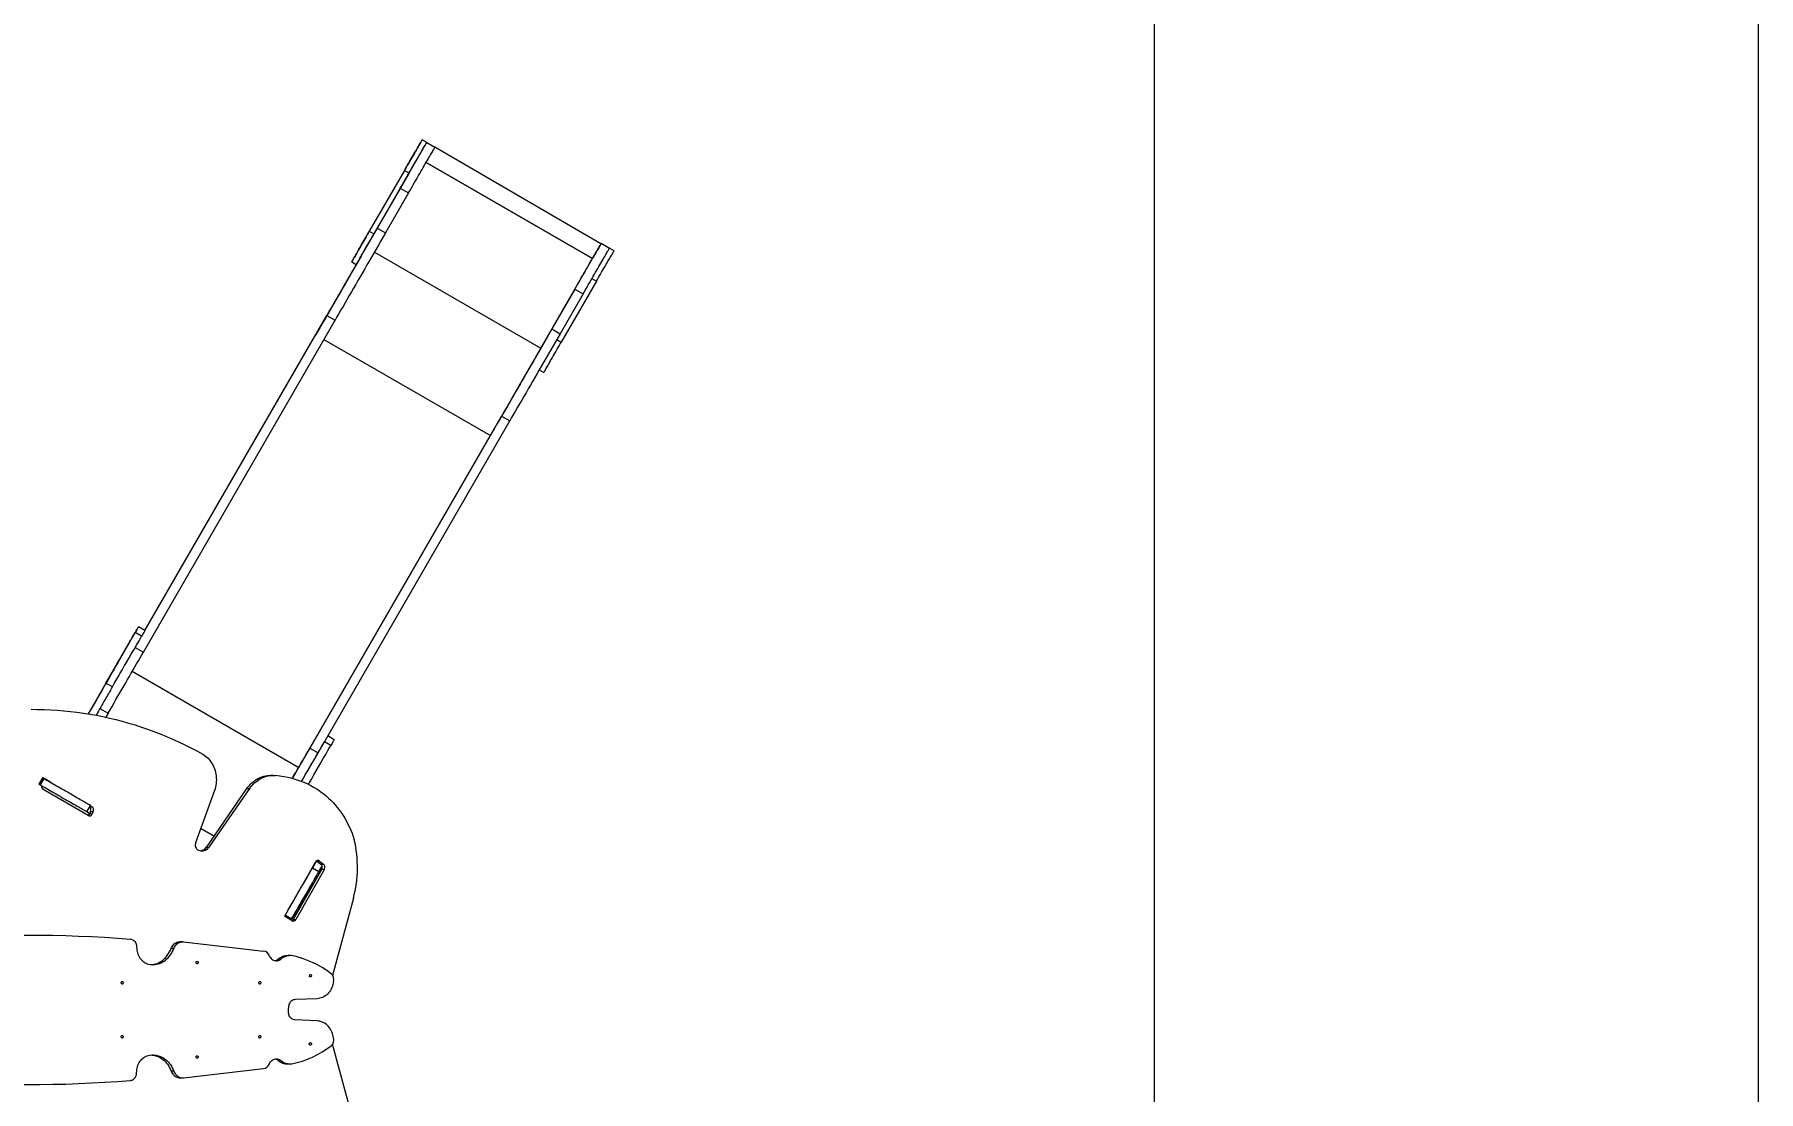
# Model space of a CAD drawing. Header units: millimetres. Extents: x -6879 to 7341, y -8047 to 7187.
# Drawn here: x 2442 to 7341, y -1318 to 1686 of the extents above; entities that cross this region are included whole.
import ezdxf

# ---------------------------------------------------------------- set-up
doc = ezdxf.new("R2010")
doc.units = ezdxf.units.MM
for name, color, linetype in [('DIKOM_ОБЪЕКТ', 7, 'Continuous'), ('DIKOM_РАЗМЕР_ЗОНА', 7, 'Continuous'), ('DIKOM_РАЗМЕР_ОБЪЕКТА', 7, 'Continuous')]:
    doc.layers.add(name, color=color, linetype=linetype)
doc.styles.add('style1', font='arial.ttf', dxfattribs={"width": 0.8})
doc.dimstyles.new('1-50', dxfattribs={"dimtxt": 300, "dimasz": 200, "dimexe": 100, "dimexo": 0, "dimgap": 100, "dimtad": 0, "dimdec": 0, "dimtxsty": 'style1', "dimcen": 0, "dimclrd": 7, "dimclre": 7, "dimadec": 1, "dimazin": 2, "dimtfac": 1, "dimtdec": 0, "dimtmove": 1, "dimatfit": 3, "dimfxl": 0, "dimlwd": 25, "dimlwe": 18, "dimarcsym": 0})

# ---------------------------------------------------------------- blocks, each defined once
blk = doc.blocks.new('A$C027840CE')
at = {"color": 7, "linetype": 'Continuous', "lineweight": 15}
for p, q in [((-1230.7, 32.3), (-1414.3, -103.9)), ((-1221.8, 37.6), (-1228.5, 33.7)), ((-1197.1, 29.6), (-1190.4, 33.5)), ((-1710.9, -101.4), (-1549.8, -262.5)), ((-1445.3, -148.6), (-1438.5, -144.7)), ((-1467.8, -149.9), (-1474.5, -153.8)), ((-1543.1, -279.6), (-1537.4, -285.3)), ((-1478.7, -297.5), (-1422.8, -268.3)), ((-1395.5, -279.1), (-1389.5, -289.4)), ((-1023, -272), (-1016.2, -268.1)), ((-1447.1, -352.3), (-1393.9, -318.5)), ((-1037.5, -302.4), (-1247.2, -393.3)), ((-1035.1, -301.2), (-1028.4, -297.3)), ((-1463.8, -417), (-1465.9, -409.3)), ((-1393.3, -651.4), (-1452.3, -431.4)), ((-1320.5, -420.5), (-1313.8, -416.6)), ((-1301.4, -397.8), (-1294.6, -393.9)), ((-624.1, -483.3), (-630.8, -487.2)), ((-629.9, -494.9), (-630.8, -487.2)), ((-623.2, -491.1), (-624.1, -483.3)), ((-623.9, -485.1), (-615, -485.1)), ((-623.1, -477.6), (-475.5, -478.2)), ((-615, -485.1), (-615, -506.1)), ((-461.1, -506.1), (-461.1, -485.1)), ((-457.3, -506.1), (-457.3, -485.1)), ((-1275.6, -513), (-1282.3, -516.9)), ((-1280.9, -681.7), (-1282.3, -516.9)), ((-1274.2, -677.9), (-1275.6, -513)), ((-1273.5, -508.5), (-1269.9, -509)), ((-1250, -509), (-1271, -509)), ((-1250, -512.8), (-1271, -512.8)), ((-1271, -531.7), (-1271, -514)), ((-1250, -537), (-1248.8, -686.1)), ((-623.2, -491.1), (-629.9, -494.9)), ((-615, -504.7), (-619.8, -504.6)), ((-480.6, -506.1), (-462.3, -506.1)), ((-966, -571.2), (-982.5, -773.6)), ((-959.3, -567.3), (-975.7, -769.8)), ((-959.3, -567.3), (-966, -571.2)), ((-957.8, -561), (-964.6, -564.9)), ((-898.7, -718.7), (-926.7, -562.9)), ((-1271, -631.2), (-1271, -631.2)), ((-1250, -606.2), (-1249.4, -606.2)), ((-1250, -606.2), (-1249.4, -606.2)), ((-918.9, -606.2), (-962.4, -606.2)), ((-962.4, -606.2), (-918.9, -606.2)), ((-1274.2, -677.9), (-1280.9, -681.7)), ((-1271, -662.7), (-1271, -658.7)), ((-1271, -685.6), (-1271, -661.6)), ((-1271, -666.8), (-1250, -666.8)), ((-1250, -690.7), (-1250, -666.8)), ((-1265.2, -688.6), (-1271.9, -692.5)), ((-1257.6, -694.5), (-1271.9, -692.5)), ((-1250.9, -690.6), (-1265.2, -688.6)), ((-1250.9, -690.6), (-1257.6, -694.5)), ((-1249.9, -690.7), (-1250.9, -690.6)), ((-975.7, -769.8), (-982.5, -773.6)), ((-1021.5, -839.1), (-1014.8, -835.2))]:
    blk.add_line(p, q, dxfattribs=at)
at = {"color": 8, "linetype": 'Continuous', "lineweight": 15}
for p, q in [((-1271, -534.6), (-1271, -534.6)), ((-615, -501.9), (-619.8, -504.6)), ((-1271, -661.6), (-1271, -661.6))]:
    blk.add_line(p, q, dxfattribs=at)
at = {"color": 7, "linetype": 'Continuous', "lineweight": 15, "flags": 128}
for points in [[(-790.4, 307.8), (-822.6, 289.9), (-854.6, 271.7), (-886.4, 253.2), (-918, 234.3), (-949.5, 215.1), (-980.7, 195.6), (-1011.7, 175.8), (-1042.6, 155.6), (-1073.2, 135.2), (-1103.7, 114.4)], [(-1103.7, 114.4), (-1105.5, 112.9), (-1107.2, 111.1), (-1108.6, 109.1), (-1109.7, 106.8), (-1110.5, 104.4), (-1111.1, 101.9), (-1111.3, 99.2), (-1111.2, 96.5), (-1110.8, 93.8), (-1110.1, 91.1), (-1109.1, 88.5), (-1107.8, 86.1)], [(-1107.8, 86.1), (-1105.8, 82.3), (-1104, 78.4), (-1102.6, 74.5), (-1101.5, 70.4), (-1100.7, 66.3), (-1100.2, 62.2), (-1100, 58.1), (-1100.2, 54.1), (-1100.7, 50.2), (-1101.5, 46.3), (-1102.7, 42.6), (-1104.2, 39.1), (-1105.9, 35.7), (-1107.9, 32.6), (-1110.3, 29.7), (-1112.8, 27.1)], [(-1197.1, 29.6), (-1199.8, 31.6), (-1202.5, 33.3), (-1205.4, 34.7), (-1208.3, 35.7), (-1211.3, 36.5), (-1214.3, 36.9), (-1217.3, 36.9), (-1220.2, 36.7), (-1223, 36), (-1225.8, 35.1), (-1228.3, 33.8), (-1230.7, 32.3)], [(-1190.4, 33.5), (-1193, 35.5), (-1195.8, 37.2), (-1198.6, 38.5), (-1201.6, 39.6), (-1204.6, 40.3), (-1207.6, 40.7), (-1210.5, 40.8), (-1213.5, 40.5), (-1216.3, 39.9), (-1219, 39), (-1221.6, 37.7), (-1221.8, 37.6)], [(-1112.8, 27.1), (-1116.4, 24), (-1120.1, 21.3), (-1124.1, 19), (-1128.2, 16.9), (-1132.5, 15.2), (-1137, 13.9), (-1141.6, 12.9), (-1146.2, 12.3), (-1151, 12.1), (-1155.8, 12.3), (-1160.6, 12.8), (-1165.4, 13.7), (-1170.2, 14.9), (-1175, 16.6), (-1179.7, 18.5), (-1184.2, 20.8), (-1188.7, 23.5), (-1193, 26.4), (-1197.1, 29.6)], [(-1119.5, 21.7), (-1121.5, 20.8), (-1125.8, 19.1), (-1130.3, 17.8), (-1134.8, 16.8), (-1139.5, 16.2), (-1144.3, 16), (-1149.1, 16.2), (-1153.9, 16.7), (-1158.7, 17.6), (-1163.5, 18.8), (-1168.3, 20.4), (-1172.9, 22.4), (-1177.5, 24.7), (-1182, 27.3), (-1186.3, 30.3), (-1190.4, 33.5)], [(-1019.7, 15.6), (-1020.7, 15.2), (-1021.7, 15.3), (-1022.7, 15.7), (-1023.6, 16.4), (-1024.2, 17.3), (-1024.6, 18.4), (-1024.6, 19.5), (-1024.3, 20.5), (-1023.6, 21.3), (-1022.8, 21.8), (-1021.8, 22), (-1020.8, 21.7), (-1019.8, 21.2), (-1019, 20.3), (-1018.5, 19.3), (-1018.4, 18.2), (-1018.5, 17.1), (-1019, 16.2), (-1019.7, 15.6)], [(-1232.8, -41.2), (-1233.8, -41.5), (-1234.8, -41.5), (-1235.8, -41.1), (-1236.7, -40.3), (-1237.3, -39.4), (-1237.7, -38.3), (-1237.7, -37.2), (-1237.4, -36.2), (-1236.8, -35.4), (-1235.9, -34.9), (-1234.9, -34.8), (-1233.9, -35), (-1232.9, -35.6), (-1232.2, -36.4), (-1231.7, -37.4), (-1231.5, -38.6), (-1231.6, -39.6), (-1232.1, -40.5), (-1232.8, -41.2)], [(-578.7, -58.9), (-610.3, -77.8), (-642.1, -96.4), (-674, -114.7), (-706.2, -132.6), (-738.5, -150.3), (-771, -167.6), (-803.7, -184.5), (-836.6, -201.2), (-869.6, -217.5), (-902.8, -233.4)], [(-1422.2, -124.2), (-1422.1, -127.2), (-1422.2, -130.2), (-1422.7, -133), (-1423.6, -135.8), (-1424.7, -138.3), (-1426.2, -140.7), (-1427.9, -142.8), (-1429.9, -144.6), (-1432.1, -146.1), (-1434.5, -147.3), (-1437, -148.2), (-1439.7, -148.7), (-1442.5, -148.8), (-1445.3, -148.6)], [(-943, -117.4), (-943.9, -117.7), (-944.9, -117.7), (-945.9, -117.3), (-946.8, -116.6), (-947.4, -115.6), (-947.8, -114.5), (-947.8, -113.4), (-947.5, -112.4), (-946.9, -111.6), (-946, -111.1), (-945, -111), (-944, -111.2), (-943, -111.8), (-942.3, -112.6), (-941.8, -113.7), (-941.6, -114.8), (-941.7, -115.8), (-942.2, -116.7), (-943, -117.4)], [(-1358.4, -179.9), (-1359.3, -180.3), (-1360.3, -180.2), (-1361.3, -179.8), (-1362.2, -179.1), (-1362.8, -178.2), (-1363.2, -177.1), (-1363.2, -176), (-1362.9, -175), (-1362.3, -174.2), (-1361.4, -173.7), (-1360.4, -173.5), (-1359.4, -173.8), (-1358.4, -174.3), (-1357.7, -175.2), (-1357.2, -176.2), (-1357, -177.3), (-1357.1, -178.4), (-1357.6, -179.3), (-1358.4, -179.9)], [(-1492.8, -234.5), (-1493.8, -234.8), (-1494.8, -234.8), (-1495.8, -234.4), (-1496.7, -233.6), (-1497.3, -232.7), (-1497.7, -231.6), (-1497.7, -230.5), (-1497.3, -229.5), (-1496.7, -228.7), (-1495.9, -228.2), (-1494.9, -228.1), (-1493.9, -228.3), (-1492.9, -228.9), (-1492.1, -229.7), (-1491.6, -230.7), (-1491.4, -231.8), (-1491.6, -232.9), (-1492.1, -233.8), (-1492.8, -234.5)], [(-983.1, -197.7), (-987.4, -199.2), (-991.7, -201.2), (-995.7, -203.4), (-999.5, -206), (-1003.1, -208.9), (-1006.5, -212.1), (-1009.7, -215.5), (-1012.5, -219.3), (-1015.1, -223.3), (-1017.3, -227.5), (-1019.3, -232), (-1020.9, -236.6), (-1022.3, -241.4), (-1023.2, -246.3), (-1023.9, -251.3), (-1024.2, -256.4), (-1024.1, -261.6), (-1023.7, -266.8), (-1023, -272)], [(-991, -200.9), (-992.8, -202.1), (-996.4, -205), (-999.8, -208.2), (-1002.9, -211.7), (-1005.8, -215.4), (-1008.4, -219.4), (-1010.6, -223.6), (-1012.6, -228.1), (-1014.2, -232.7), (-1015.5, -237.5), (-1016.5, -242.4), (-1017.1, -247.4), (-1017.4, -252.5), (-1017.4, -257.7), (-1017, -262.9), (-1016.2, -268.1)], [(-929.4, -222.8), (-931.7, -219.2), (-934.2, -215.8), (-936.9, -212.6), (-939.8, -209.6), (-943, -206.8), (-946.3, -204.3), (-949.7, -202.2), (-953.3, -200.3), (-957, -198.8), (-960.7, -197.6), (-964.5, -196.7), (-968.3, -196.2), (-972.1, -196), (-975.8, -196.2), (-979.5, -196.8), (-983.1, -197.7)], [(-902.8, -233.4), (-905.1, -234.3), (-907.5, -234.8), (-909.9, -235), (-912.4, -234.9), (-914.9, -234.4), (-917.4, -233.6), (-919.8, -232.5), (-922.1, -231.1), (-924.2, -229.3), (-926.2, -227.4), (-927.9, -225.2), (-929.4, -222.8)], [(-1537.4, -285.3), (-1534.1, -288.4), (-1530.5, -291.3), (-1526.8, -293.8), (-1522.9, -296.1), (-1518.9, -298), (-1514.8, -299.6), (-1510.7, -300.8), (-1506.5, -301.7), (-1502.4, -302.2), (-1498.2, -302.3), (-1494.1, -302.1), (-1490.1, -301.5), (-1486.1, -300.5), (-1482.3, -299.1), (-1478.7, -297.5)], [(-1422.8, -268.3), (-1420.6, -267.3), (-1418.1, -266.7), (-1415.6, -266.4), (-1413, -266.5), (-1410.4, -267), (-1407.9, -267.8), (-1405.4, -269), (-1403, -270.5), (-1400.8, -272.2), (-1398.8, -274.3), (-1397, -276.6), (-1395.5, -279.1)], [(-1393.9, -318.5), (-1391.9, -317), (-1390.1, -315.2), (-1388.6, -313.2), (-1387.4, -310.9), (-1386.5, -308.4), (-1385.9, -305.8), (-1385.7, -303), (-1385.8, -300.2), (-1386.3, -297.4), (-1387, -294.7), (-1388.1, -292), (-1389.5, -289.4)], [(-1098.7, -273.6), (-1099.6, -273.9), (-1100.6, -273.9), (-1101.6, -273.5), (-1102.5, -272.7), (-1103.2, -271.8), (-1103.5, -270.7), (-1103.5, -269.6), (-1103.2, -268.6), (-1102.6, -267.8), (-1101.7, -267.3), (-1100.7, -267.2), (-1099.7, -267.4), (-1098.7, -268), (-1098, -268.8), (-1097.5, -269.8), (-1097.3, -271), (-1097.4, -272), (-1097.9, -272.9), (-1098.7, -273.6)], [(-1023, -272), (-1022.6, -275.3), (-1022.5, -278.5), (-1022.7, -281.6), (-1023.3, -284.7), (-1024.1, -287.7), (-1025.3, -290.5), (-1026.7, -293.1), (-1028.4, -295.5), (-1030.4, -297.6), (-1032.6, -299.5), (-1034.9, -301.1), (-1037.5, -302.4)], [(-1016.2, -268.1), (-1015.9, -271.4), (-1015.8, -274.6), (-1016, -277.8), (-1016.6, -280.8), (-1017.4, -283.8), (-1018.6, -286.6), (-1020, -289.2), (-1021.7, -291.6), (-1023.7, -293.8), (-1025.8, -295.6), (-1028.2, -297.2), (-1028.4, -297.3)], [(-1281.6, -312.9), (-1282.5, -313.2), (-1283.6, -313.2), (-1284.6, -312.8), (-1285.4, -312.1), (-1286.1, -311.1), (-1286.4, -310), (-1286.4, -308.9), (-1286.1, -307.9), (-1285.5, -307.1), (-1284.7, -306.6), (-1283.7, -306.5), (-1282.6, -306.7), (-1281.7, -307.3), (-1280.9, -308.1), (-1280.4, -309.2), (-1280.2, -310.3), (-1280.4, -311.3), (-1280.9, -312.2), (-1281.6, -312.9)], [(-1465.9, -409.3), (-1466.9, -404.8), (-1467.6, -400.3), (-1467.9, -395.7), (-1468, -391.3), (-1467.6, -386.8), (-1467, -382.5), (-1465.9, -378.3), (-1464.6, -374.3), (-1463, -370.4), (-1461, -366.7), (-1458.7, -363.3), (-1456.2, -360.1), (-1453.4, -357.2), (-1450.3, -354.6), (-1447.1, -352.3)], [(-1268.8, -390), (-1271.3, -388.4), (-1273.9, -387), (-1276.7, -386), (-1279.5, -385.4), (-1282.3, -385.1), (-1285, -385.2), (-1287.7, -385.6), (-1290.3, -386.5), (-1292.7, -387.6), (-1294.9, -389.1), (-1296.9, -390.9), (-1298.7, -392.9), (-1300.2, -395.3), (-1301.4, -397.8)], [(-1396.1, -402.1), (-1397, -402.4), (-1398, -402.4), (-1399, -402), (-1399.9, -401.2), (-1400.5, -400.3), (-1400.9, -399.2), (-1400.9, -398.1), (-1400.6, -397.1), (-1400, -396.3), (-1399.1, -395.8), (-1398.1, -395.7), (-1397.1, -395.9), (-1396.1, -396.5), (-1395.4, -397.3), (-1394.9, -398.3), (-1394.7, -399.4), (-1394.8, -400.5), (-1395.3, -401.4), (-1396.1, -402.1)], [(-461.1, -485.1), (-465.8, -485.1), (-470.7, -485.1), (-475.8, -485.1), (-481.1, -485.1), (-486.5, -485.1), (-492.1, -485.1), (-497.8, -485.1), (-503.5, -485.1), (-509.3, -485.1), (-515.2, -485.1), (-521, -485.1), (-526.9, -485.1), (-532.8, -485.1), (-538.6, -485.1), (-544.3, -485.1), (-549.9, -485.1), (-555.4, -485.1), (-560.8, -485.1), (-566, -485.1), (-571.1, -485.1), (-575.9, -485.1), (-580.6, -485.1), (-585, -485.1), (-589.1, -485.1), (-593, -485.1), (-596.7, -485.1), (-600, -485.1), (-603, -485.1), (-605.7, -485.1), (-608.1, -485.1), (-610.1, -485.1), (-611.8, -485.1), (-613.1, -485.1), (-614.1, -485.1), (-614.8, -485.1), (-615, -485.1), (-615, -485.1)], [(-457.3, -485.1), (-457.3, -485.1), (-457.8, -485.1), (-458.5, -485.1), (-459.7, -485.1), (-461.1, -485.1)], [(-1271, -631.2), (-1271, -631), (-1271, -630.5), (-1271, -629.6), (-1271, -628.3), (-1271, -626.7), (-1271, -624.8), (-1271, -622.5), (-1271, -619.9), (-1271, -617), (-1271, -613.7), (-1271, -610.2), (-1271, -606.4), (-1271, -602.4), (-1271, -598), (-1271, -593.5), (-1271, -588.7), (-1271, -583.7), (-1271, -578.6), (-1271, -573.3), (-1271, -567.8), (-1271, -562.2), (-1271, -556.6), (-1271, -550.8), (-1271, -545), (-1271, -539.2), (-1271, -533.3), (-1271, -527.5), (-1271, -521.7), (-1271, -515.9), (-1271, -510.2), (-1271, -508.9)], [(-1271, -508.9), (-1271, -512.2), (-1271, -519.4), (-1271, -526.8), (-1271, -534.6)], [(-1271, -514), (-1271, -512.4), (-1271, -511.1), (-1271, -510.1), (-1271, -509.4), (-1271, -509.1), (-1271, -509.1), (-1271, -509.5), (-1271, -510.3), (-1271, -511.4), (-1271, -512.8)], [(-1271, -512.8), (-1271, -517.5), (-1271, -522.5), (-1271, -527.6), (-1271, -532.9), (-1271, -538.3), (-1271, -543.8), (-1271, -549.5), (-1271, -555.3), (-1271, -561.1), (-1271, -566.9), (-1271, -572.8), (-1271, -578.7), (-1271, -584.5), (-1271, -590.3), (-1271, -596), (-1271, -601.7), (-1271, -607.2), (-1271, -612.6), (-1271, -617.8), (-1271, -622.8), (-1271, -627.7), (-1271, -632.3), (-1271, -636.7), (-1271, -640.9), (-1271, -644.8), (-1271, -648.4), (-1271, -651.7), (-1271, -654.8), (-1271, -657.5), (-1271, -659.8), (-1271, -661.9), (-1271, -663.6), (-1271, -664.9), (-1271, -665.9), (-1271, -666.5), (-1271, -666.8), (-1271, -666.7), (-1271, -666.2), (-1271, -665.4), (-1271, -664.2), (-1271, -662.7)], [(-1271, -531.7), (-1271, -533), (-1271, -534.1), (-1271, -534.9), (-1271, -535.5), (-1271, -535.7), (-1271, -535.7), (-1271, -535.3), (-1271, -534.6)], [(-1250, -509), (-1250, -509.1), (-1250, -509.5), (-1250, -510.3), (-1250, -511.4), (-1250, -512.8)], [(-1250, -512.8), (-1250, -517.5), (-1250, -522.5), (-1250, -527.6), (-1250, -532.9), (-1250, -538.3), (-1250, -543.8), (-1250, -549.5), (-1250, -555.3), (-1250, -561.1), (-1250, -566.9), (-1250, -572.8), (-1250, -578.7), (-1250, -584.5), (-1250, -590.3), (-1250, -596), (-1250, -601.7), (-1250, -607.2), (-1250, -612.6), (-1250, -617.8), (-1250, -622.8), (-1250, -627.7), (-1250, -632.3), (-1250, -636.7), (-1250, -640.9), (-1250, -644.8), (-1250, -648.4), (-1250, -651.7), (-1250, -654.8), (-1250, -657.5), (-1250, -659.8), (-1250, -661.9), (-1250, -663.6), (-1250, -664.9), (-1250, -665.9), (-1250, -666.5), (-1250, -666.8), (-1250, -666.8)], [(-461.1, -506.1), (-465.8, -506.1), (-470.7, -506.1), (-475.8, -506.1), (-481.1, -506.1), (-486.5, -506.1), (-492.1, -506.1), (-497.8, -506.1), (-503.5, -506.1), (-509.3, -506.1), (-515.2, -506.1), (-521, -506.1), (-526.9, -506.1), (-532.8, -506.1), (-538.6, -506.1), (-544.3, -506.1), (-549.9, -506.1), (-555.4, -506.1), (-560.8, -506.1), (-566, -506.1), (-571.1, -506.1), (-575.9, -506.1), (-580.6, -506.1), (-585, -506.1), (-589.1, -506.1), (-593, -506.1), (-596.7, -506.1), (-600, -506.1), (-603, -506.1), (-605.7, -506.1), (-608.1, -506.1), (-610.1, -506.1), (-611.8, -506.1), (-613.1, -506.1), (-614.1, -506.1), (-614.8, -506.1), (-615, -506.1), (-614.9, -506.1), (-614.5, -506.1), (-613.6, -506.1), (-612.4, -506.1), (-610.9, -506.1)], [(-480.6, -506.1), (-481.9, -506.1), (-483, -506.1), (-483.9, -506.1), (-484.4, -506.1), (-484.6, -506.1), (-484.6, -506.1)], [(-462.3, -506.1), (-460.7, -506.1), (-459.4, -506.1), (-458.3, -506.1), (-457.6, -506.1), (-457.3, -506.1), (-457.3, -506.1), (-457.8, -506.1), (-458.5, -506.1), (-459.7, -506.1), (-461.1, -506.1)], [(-1271, -552.5), (-1271, -552.7), (-1271, -553.2), (-1271, -554.1), (-1271, -555.1), (-1271, -556.3), (-1271, -557.4), (-1271, -558.4), (-1271, -559.1), (-1271, -559.4), (-1271, -559.4), (-1271, -559.1), (-1271, -558.4), (-1271, -557.4), (-1271, -556.3), (-1271, -555.1), (-1271, -554.1), (-1271, -553.2), (-1271, -552.7), (-1271, -552.5)], [(-1271, -552.7), (-1271, -552.9), (-1271, -553.4), (-1271, -554.2), (-1271, -555.3), (-1271, -556.5), (-1271, -557.6), (-1271, -558.5), (-1271, -559.2), (-1271, -559.6), (-1271, -559.6), (-1271, -559.2), (-1271, -558.5), (-1271, -557.6), (-1271, -556.5), (-1271, -555.3), (-1271, -554.2), (-1271, -553.4), (-1271, -552.9), (-1271, -552.7)], [(-1271, -568.1), (-1271, -568.3), (-1271, -568.9), (-1271, -569.7), (-1271, -570.8), (-1271, -571.9), (-1271, -573), (-1271, -574), (-1271, -574.7), (-1271, -575.1), (-1271, -575.1), (-1271, -574.7), (-1271, -574), (-1271, -573), (-1271, -571.9), (-1271, -570.8), (-1271, -569.7), (-1271, -568.9), (-1271, -568.3), (-1271, -568.1)], [(-926.7, -562.9), (-927.3, -560.5), (-928.3, -558.1), (-929.6, -555.9), (-931.1, -553.9), (-932.9, -552.2), (-935, -550.8), (-937.1, -549.7), (-939.3, -549), (-941.6, -548.6), (-943.9, -548.7)], [(-331.9, -658), (-348.1, -667.3), (-364.4, -676.2), (-381, -684.9), (-397.7, -693.2), (-414.6, -701.2), (-431.6, -708.9), (-448.8, -716.2), (-466.2, -723.3), (-483.7, -729.9), (-501.3, -736.3), (-519.1, -742.3), (-537, -747.9), (-555.1, -753.3), (-573.2, -758.2), (-591.5, -762.9), (-609.9, -767.2), (-628.4, -771.1), (-647, -774.7), (-665.7, -777.9), (-684.5, -780.8), (-703.3, -783.4), (-722.3, -785.6), (-741.3, -787.4), (-760.4, -788.9), (-779.6, -790), (-798.8, -790.8), (-818.1, -791.2)], [(-1271, -631.2), (-1271, -631.3), (-1271, -631.9), (-1271, -632.8), (-1271, -634), (-1271, -635.7), (-1271, -637.6), (-1271, -640), (-1271, -642.7), (-1271, -645.7), (-1271, -649.2), (-1271, -652.9), (-1271, -657), (-1271, -661.5), (-1271, -666.3), (-1271, -671.4), (-1271, -676.9), (-1271, -682.7), (-1271, -685.6)], [(-1271, -661.6), (-1271, -660.3), (-1271, -659.3), (-1271, -658.4), (-1271, -657.9), (-1271, -657.6), (-1271, -657.7), (-1271, -658), (-1271, -658.7)], [(-818.1, -791.2), (-822.8, -791.1), (-827.5, -790.7), (-832.2, -789.9), (-836.9, -788.8), (-841.6, -787.4), (-846.2, -785.6), (-850.8, -783.5), (-855.2, -781.1), (-859.5, -778.5), (-863.7, -775.5), (-867.8, -772.3), (-871.6, -768.8), (-875.3, -765.1), (-878.8, -761.1), (-882, -757), (-885.1, -752.6), (-887.8, -748.1), (-890.3, -743.5), (-892.6, -738.7), (-894.5, -733.8), (-896.2, -728.8), (-897.6, -723.8), (-898.7, -718.7)], [(-982.5, -773.6), (-983.1, -779.3), (-984, -784.9), (-985.3, -790.4), (-986.9, -795.7), (-988.8, -800.9), (-991.1, -805.9), (-993.6, -810.7), (-996.4, -815.3), (-999.5, -819.6), (-1002.8, -823.7), (-1006.4, -827.6), (-1010.3, -831.1), (-1014.3, -834.4), (-1018.6, -837.4), (-1023.1, -840), (-1027.8, -842.3)], [(-975.7, -769.8), (-976.4, -775.5), (-977.3, -781.1), (-978.6, -786.5), (-980.2, -791.9), (-982.1, -797), (-984.3, -802), (-986.9, -806.8), (-989.7, -811.4), (-992.7, -815.7), (-996.1, -819.8), (-999.7, -823.7), (-1003.5, -827.2), (-1007.6, -830.5), (-1011.9, -833.5), (-1014.8, -835.2)], [(-1120, -866.9), (-1128.6, -867.6), (-1137.3, -867.9), (-1146, -867.8), (-1154.8, -867.4), (-1163.6, -866.7), (-1172.4, -865.6), (-1181.2, -864.1), (-1190, -862.3), (-1198.8, -860.2), (-1207.5, -857.7), (-1216.2, -854.9), (-1224.9, -851.7), (-1233.4, -848.2), (-1241.9, -844.4), (-1250.3, -840.2), (-1258.5, -835.7), (-1266.7, -831), (-1274.7, -825.9), (-1282.6, -820.5), (-1290.3, -814.9), (-1297.9, -808.9), (-1305.3, -802.7), (-1312.5, -796.2)]]:
    blk.add_lwpolyline(points, dxfattribs=at)
at = {"color": 7, "linetype": 'Continuous', "lineweight": 15}
for centre, radius, start, end in [((-1445.7, -188.8), 44.7, 80.7861, 119.5985), ((-1435.4, -124.5), 20.4, 261.0743, 287.9578), ((-1400.7, -121), 21.8, 128.6, 188.4793), ((-1295.2, -359.5), 273.4, 131.7846, 157.8574), ((-1452.4, -192.5), 44.5, 80.7372, 124.144), ((-1528, -263.9), 21.8, 159.9739, 226.0477), ((-1275.6, -401.2), 20.4, 132.0487, 158.924), ((-1255.2, -373), 21.8, 231.5204, 291.3973), ((-1442.7, -411.8), 21.8, 193.9528, 260.0252), ((-1409, -162.3), 273.5, 262.141, 288.213), ((-1343, -382), 44.5, 295.8532, 339.2611), ((-1336.4, -378), 44.7, 300.4079, 339.2121), ((-622.9, -485.6), 8.06, 91.5349, 191.1852), ((-614.9, -482), 9.32, 151.4528, 187.9214), ((-476.2, -488.8), 10.6, 20.0728, 86.4884), ((-1274.5, -516.4), 7.88, 82.684, 184.0705), ((-1266.5, -512.8), 9.12, 151.272, 181.1323), ((-619.1, -493.9), 10.8, 185.6969, 266.2537), ((-612.1, -489.8), 11.1, 186.5606, 254.7241), ((-943.9, -572.9), 22.1, 158.8128, 175.5343), ((-940.9, -573.7), 25.2, 96.6926, 159.6136), ((-937.2, -569), 22.1, 158.8128, 175.5343), ((-933.3, -570.4), 26.2, 129.4536, 159.0611), ((-1064.5, -562.8), 340.6, 195.0837, 223.266), ((-1269.9, -681.7), 11, 180.2023, 259.5471), ((-1263.2, -677.8), 11, 180.2023, 259.5471), ((-1256.6, -686.7), 7.88, 262.684, 4.0705), ((-1147.6, -578.2), 290, 275.4654, 294.4023)]:
    blk.add_arc(centre, radius, start, end, dxfattribs=at)
blk = doc.blocks.new('*D19')
at = {"layer": 'Defpoints', "color": 0, "transparency": 16777216}
for p in [(5624, 6094.3), (-4435.4, 2864.3), (5624, -2640.1)]:
    blk.add_point(p, dxfattribs=at)
at = {"layer": 'DIKOM_РАЗМЕР_ОБЪЕКТА', "color": 7, "lineweight": 18, "transparency": 16777216}
for p, q in [((-4435.4, 2864.3), (-4435.4, 6194.3)), ((5624, -2640.1), (5624, 6194.3))]:
    blk.add_line(p, q, dxfattribs=at)
at = {"layer": 'DIKOM_РАЗМЕР_ОБЪЕКТА', "color": 7, "lineweight": 25, "transparency": 16777216}
for p, q in [((-4235.4, 6094.3), (2113.7, 6094.3)), ((5424, 6094.3), (3193.5, 6094.3))]:
    blk.add_line(p, q, dxfattribs=at)
at = {"layer": 'DIKOM_РАЗМЕР_ОБЪЕКТА', "color": 7, "transparency": 16777216}
for points in [[(-4235.4, 6127.6), (-4235.4, 6060.9), (-4435.4, 6094.3)], [(5424, 6127.6), (5424, 6060.9), (5624, 6094.3)]]:
    blk.add_solid(points, dxfattribs=at)
at = {"layer": 'DIKOM_РАЗМЕР_ОБЪЕКТА', "color": 0, "transparency": 16777216, "insert": (2653.6, 6094.3), "char_height": 300, "attachment_point": 5, "style": 'style1'}
blk.add_mtext('10100', dxfattribs=at)
blk = doc.blocks.new('*D17')
at = {"layer": 'Defpoints', "color": 0, "transparency": 16777216}
for p in [(-5935.4, 6990.3), (-5935.4, 998.3), (7340.8, -2830.9)]:
    blk.add_point(p, dxfattribs=at)
at = {"layer": 'DIKOM_РАЗМЕР_ЗОНА', "color": 7, "lineweight": 18, "transparency": 16777216}
for p, q in [((-5935.4, 998.3), (-5935.4, 7090.3)), ((7340.8, -2830.9), (7340.8, 7090.3))]:
    blk.add_line(p, q, dxfattribs=at)
at = {"layer": 'DIKOM_РАЗМЕР_ЗОНА', "color": 7, "lineweight": 25, "transparency": 16777216}
for p, q in [((-5735.4, 6990.3), (2016.7, 6990.3)), ((7140.8, 6990.3), (3096.5, 6990.3))]:
    blk.add_line(p, q, dxfattribs=at)
at = {"layer": 'DIKOM_РАЗМЕР_ЗОНА', "color": 7, "transparency": 16777216}
for points in [[(-5735.4, 7023.6), (-5735.4, 6956.9), (-5935.4, 6990.3)], [(7140.8, 7023.6), (7140.8, 6956.9), (7340.8, 6990.3)]]:
    blk.add_solid(points, dxfattribs=at)
at = {"layer": 'DIKOM_РАЗМЕР_ЗОНА', "color": 0, "transparency": 16777216, "insert": (2556.6, 6990.3), "char_height": 300, "attachment_point": 5, "style": 'style1'}
blk.add_mtext('13300', dxfattribs=at)

msp = doc.modelspace()

# ---------------------------------------------------------------- linework, layer by layer
at = {"layer": 'DIKOM_ОБЪЕКТ', "color": 7, "linetype": 'Continuous', "lineweight": 15}
for p, q in [((3556.1, 1379), (3543.1, 1386.5)), ((3556.1, 1379), (3579.5, 1365.5)), ((4051.3, 1090.7), (3579.5, 1365.5)), ((3493.1, 1299.9), (3393.1, 1126.7)), ((3493.1, 1299.9), (3393.1, 1126.7)), ((3506.1, 1292.4), (3406.1, 1119.2)), ((3493.1, 1299.9), (3506.1, 1292.4)), ((4027.3, 1049.2), (3554.5, 1322.2)), ((3554.5, 1322.2), (4027.3, 1049.2)), ((3554.5, 1322.2), (4027.3, 1049.2)), ((3481.1, 1249.1), (3415.6, 1135.7)), ((3504.5, 1235.6), (3439, 1122.2)), ((3481.1, 1249.1), (3504.5, 1235.6)), ((3415.6, 1135.7), (3439, 1122.2)), ((3393.1, 1126.7), (3406.1, 1119.2)), ((4052.3, 1092.5), (4075.7, 1079)), ((4088.7, 1071.5), (4075.7, 1079)), ((3343.1, 1040.1), (3356.1, 1032.6)), ((3407.5, 1067.6), (3880.4, 794.6)), ((3880.4, 794.6), (4027.3, 1049.2)), ((4038.7, 984.9), (3938.7, 811.7)), ((4025.7, 992.4), (4038.7, 984.9)), ((3977.3, 962.6), (3911.9, 849.2)), ((4000.7, 949.1), (3935.2, 835.7)), ((3977.3, 962.6), (4000.7, 949.1)), ((2755.5, -7.7), (3272.4, 887.6)), ((3272.4, 887.6), (3295.8, 874.1)), ((2751.1, -69.4), (3295.8, 874.1)), ((2755.5, -7.7), (3240.9, 833)), ((3911.9, 849.2), (3935.2, 835.7)), ((3264.3, 819.5), (3737.1, 546.5)), ((3925.7, 819.2), (3938.7, 811.7)), ((3875.7, 732.6), (3888.7, 725.1)), ((3184.3, -411.1), (3768.6, 601.1)), ((3768.6, 601.1), (3792, 587.6)), ((3192.5, -396.9), (3737.1, 546.5)), ((3247.3, -355.9), (3792, 587.6)), ((2755.5, -7.7), (2737.3, 2.8)), ((2746.1, -24), (2727.9, -13.5)), ((2727.7, -55.9), (2751.1, -69.4)), ((2653.6, -142.3), (2658.6, -133.5)), ((2657.5, -135.4), (2657.5, -135.4)), ((2719.6, -123.9), (3192.5, -396.9)), ((2663, -168), (2644.8, -157.5)), ((2605.3, -225.8), (2609.2, -219)), ((2609.3, -219), (2605.3, -225.8)), ((2605.3, -225.8), (2608.5, -220.3)), ((2609.3, -219), (2609.3, -219)), ((2627.4, -229.5), (2650.8, -243)), ((2650.8, -243), (2644.5, -254)), ((3223.9, -342.4), (3247.3, -355.9)), ((3283.9, -334.5), (3265.7, -324)), ((3293.3, -318.2), (3275.1, -307.7))]:
    msp.add_line(p, q, dxfattribs=at)
at = {"layer": 'DIKOM_ОБЪЕКТ', "color": 7, "linetype": 'Continuous', "lineweight": 15, "flags": 128}
for points in [[(3481.1, 1249.1), (3484.8, 1255.4), (3488.4, 1261.8), (3492.1, 1268.1), (3495.7, 1274.4), (3499.3, 1280.6), (3502.9, 1286.8), (3506.4, 1292.8), (3509.8, 1298.8), (3513.2, 1304.6), (3516.4, 1310.3), (3519.7, 1315.8), (3522.8, 1321.2), (3525.8, 1326.4), (3528.7, 1331.5), (3531.5, 1336.3), (3534.1, 1340.9), (3536.7, 1345.3), (3539.1, 1349.5), (3541.3, 1353.4), (3543.5, 1357.1), (3545.4, 1360.5), (3547.2, 1363.6), (3548.9, 1366.5), (3550.4, 1369.1), (3551.7, 1371.4), (3552.9, 1373.4), (3553.9, 1375.1), (3554.7, 1376.5), (3555.3, 1377.6), (3555.7, 1378.4), (3556, 1378.8), (3556.1, 1379)], [(3493.1, 1299.9), (3496.1, 1305), (3499, 1310.1), (3502, 1315.2), (3504.9, 1320.2), (3507.7, 1325.2), (3510.5, 1330), (3513.3, 1334.8), (3515.9, 1339.4), (3518.5, 1343.9), (3521, 1348.3), (3523.4, 1352.4), (3525.8, 1356.4), (3527.9, 1360.2), (3530, 1363.8), (3531.9, 1367.1), (3533.7, 1370.2), (3535.4, 1373.1), (3536.9, 1375.7), (3538.3, 1378.1), (3539.4, 1380.1), (3540.5, 1381.9), (3541.3, 1383.4), (3542, 1384.6), (3542.6, 1385.5), (3542.9, 1386.1), (3543.1, 1386.4), (3543.1, 1386.4), (3542.9, 1386.1), (3542.6, 1385.5), (3542, 1384.6), (3541.3, 1383.4), (3540.5, 1381.9), (3539.5, 1380.1), (3538.3, 1378.1), (3536.9, 1375.7), (3535.4, 1373.1), (3533.7, 1370.3), (3531.9, 1367.1), (3530, 1363.8), (3527.9, 1360.2), (3525.8, 1356.4), (3523.5, 1352.4), (3521.1, 1348.3), (3518.5, 1343.9), (3516, 1339.4), (3513.3, 1334.8), (3510.5, 1330), (3507.7, 1325.2), (3504.9, 1320.2), (3502, 1315.2), (3499, 1310.1), (3496.1, 1305), (3493.1, 1299.9)], [(3506.1, 1292.4), (3509.1, 1297.5), (3512, 1302.6), (3514.9, 1307.7), (3517.8, 1312.7), (3520.7, 1317.7), (3523.5, 1322.5), (3526.3, 1327.3), (3528.9, 1331.9), (3531.5, 1336.4), (3534, 1340.8), (3536.4, 1344.9), (3538.7, 1348.9), (3540.9, 1352.7), (3543, 1356.3), (3544.9, 1359.6), (3546.7, 1362.7), (3548.4, 1365.6), (3549.9, 1368.2), (3551.2, 1370.6), (3552.4, 1372.6), (3553.5, 1374.4), (3554.3, 1375.9), (3555, 1377.1), (3555.6, 1378), (3555.9, 1378.6), (3556.1, 1378.9), (3556.1, 1379)], [(3556.1, 1379), (3556, 1378.8), (3555.7, 1378.3), (3555.3, 1377.5), (3554.6, 1376.4), (3553.9, 1375.1)], [(3504.5, 1235.6), (3508.2, 1241.9), (3511.8, 1248.3), (3515.5, 1254.6), (3519.1, 1260.9), (3522.7, 1267.1), (3526.2, 1273.3), (3529.7, 1279.3), (3533.2, 1285.3), (3536.5, 1291.1), (3539.8, 1296.8), (3543, 1302.3), (3546.1, 1307.7), (3549.2, 1312.9), (3552.1, 1318), (3554.8, 1322.8), (3557.5, 1327.4), (3560, 1331.8), (3562.5, 1336), (3564.7, 1339.9), (3566.8, 1343.6), (3568.8, 1347), (3570.6, 1350.1), (3572.3, 1353), (3573.8, 1355.6), (3575.1, 1357.9), (3576.3, 1359.9), (3577.2, 1361.6), (3578, 1363), (3578.7, 1364.1), (3579.1, 1364.9), (3579.4, 1365.3), (3579.5, 1365.5)], [(3491.1, 1296.4), (3491.2, 1296.6), (3491.5, 1297), (3491.9, 1297.7), (3492.4, 1298.6), (3493, 1299.6), (3493.6, 1300.6), (3494.1, 1301.6), (3494.6, 1302.4), (3494.9, 1303), (3495.1, 1303.3), (3495.1, 1303.3), (3494.9, 1303), (3494.6, 1302.4), (3494.1, 1301.6), (3493.6, 1300.6), (3493, 1299.6), (3492.4, 1298.6), (3491.9, 1297.7), (3491.5, 1297), (3491.2, 1296.6), (3491.1, 1296.4)], [(3415.6, 1135.7), (3409, 1124.2), (3402.4, 1112.7), (3395.8, 1101.2), (3389.1, 1089.8), (3382.6, 1078.4), (3376, 1067), (3369.5, 1055.7), (3363, 1044.5), (3356.5, 1033.3), (3350.1, 1022.1), (3343.7, 1011.1), (3337.4, 1000.1), (3331.1, 989.3), (3324.9, 978.5), (3318.7, 967.9), (3312.7, 957.3), (3306.7, 946.9), (3300.7, 936.7), (3294.9, 926.5), (3289.1, 916.6), (3283.4, 906.7), (3277.9, 897.1), (3272.4, 887.6)], [(3391.1, 1123.2), (3391.2, 1123.4), (3391.5, 1123.8), (3391.9, 1124.5), (3392.4, 1125.4), (3393, 1126.4), (3393.6, 1127.4), (3394.1, 1128.4), (3394.6, 1129.2), (3394.9, 1129.8), (3395.1, 1130.1), (3395.1, 1130.1), (3394.9, 1129.8), (3394.6, 1129.2), (3394.1, 1128.4), (3393.6, 1127.4), (3393, 1126.4), (3392.4, 1125.4), (3391.9, 1124.5), (3391.5, 1123.8), (3391.2, 1123.4), (3391.1, 1123.2)], [(3439, 1122.2), (3432.4, 1110.7), (3425.8, 1099.2), (3419.1, 1087.7), (3412.5, 1076.3), (3405.9, 1064.9), (3399.4, 1053.5), (3392.9, 1042.2), (3386.4, 1031), (3379.9, 1019.8), (3373.5, 1008.6), (3367.1, 997.6), (3360.8, 986.6), (3354.5, 975.8), (3348.3, 965), (3342.1, 954.4), (3336.1, 943.8), (3330, 933.4), (3324.1, 923.2), (3318.3, 913), (3312.5, 903.1), (3306.8, 893.2), (3301.2, 883.6), (3295.8, 874.1)], [(3393.1, 1126.7), (3390.2, 1121.6), (3387.2, 1116.4), (3384.3, 1111.4), (3381.4, 1106.3), (3378.5, 1101.4), (3375.7, 1096.5), (3373, 1091.8), (3370.3, 1087.1), (3367.7, 1082.6), (3365.2, 1078.3), (3362.8, 1074.1), (3360.5, 1070.1), (3358.3, 1066.4), (3356.2, 1062.8), (3354.3, 1059.4), (3352.5, 1056.3), (3350.8, 1053.5), (3349.3, 1050.8), (3348, 1048.5), (3346.8, 1046.4), (3345.7, 1044.6), (3344.9, 1043.1), (3344.2, 1041.9), (3343.7, 1041), (3343.3, 1040.4), (3343.1, 1040.1), (3343.1, 1040.1), (3343.3, 1040.4), (3343.7, 1041), (3344.2, 1041.9), (3344.9, 1043.1), (3345.7, 1044.6), (3346.8, 1046.4), (3348, 1048.5), (3349.3, 1050.8), (3350.8, 1053.4), (3352.5, 1056.3), (3354.3, 1059.4), (3356.2, 1062.8), (3358.3, 1066.3), (3360.5, 1070.1), (3362.8, 1074.1), (3365.2, 1078.3), (3367.7, 1082.6), (3370.3, 1087.1), (3373, 1091.8), (3375.7, 1096.5), (3378.5, 1101.4), (3381.4, 1106.3), (3384.3, 1111.3), (3387.2, 1116.4), (3390.1, 1121.5), (3393.1, 1126.7)], [(3356.1, 1032.6), (3356.3, 1032.9), (3356.7, 1033.5), (3357.2, 1034.4), (3357.9, 1035.6), (3358.7, 1037.1), (3359.8, 1038.9), (3361, 1041), (3362.3, 1043.3), (3363.8, 1045.9), (3365.5, 1048.8), (3367.3, 1051.9), (3369.2, 1055.3), (3371.3, 1058.8), (3373.5, 1062.6), (3375.8, 1066.6), (3378.2, 1070.8), (3380.7, 1075.1), (3383.3, 1079.6), (3385.9, 1084.3), (3388.7, 1089), (3391.5, 1093.9), (3394.4, 1098.8), (3397.3, 1103.8), (3400.2, 1108.9), (3403.1, 1114), (3406.1, 1119.2)], [(3977.3, 962.6), (3981, 968.9), (3984.7, 975.3), (3988.3, 981.6), (3992, 987.9), (3995.5, 994.1), (3999.1, 1000.3), (4002.6, 1006.3), (4006, 1012.3), (4009.4, 1018.1), (4012.7, 1023.8), (4015.9, 1029.3), (4019, 1034.7), (4022, 1039.9), (4024.9, 1045), (4027.7, 1049.8), (4030.4, 1054.4), (4032.9, 1058.8), (4035.3, 1063), (4037.6, 1066.9), (4039.7, 1070.6), (4041.7, 1074), (4043.5, 1077.1), (4045.1, 1080), (4046.6, 1082.6), (4047.9, 1084.9), (4049.1, 1086.9), (4050.1, 1088.6), (4050.9, 1090), (4051.5, 1091.1), (4052, 1091.9), (4052.2, 1092.3), (4052.3, 1092.5)], [(4000.7, 949.1), (4004.4, 955.4), (4008.1, 961.8), (4011.7, 968.1), (4015.3, 974.4), (4018.9, 980.6), (4022.5, 986.8), (4026, 992.8), (4029.4, 998.8), (4032.8, 1004.6), (4036.1, 1010.3), (4039.3, 1015.8), (4042.4, 1021.2), (4045.4, 1026.4), (4048.3, 1031.5), (4051.1, 1036.3), (4053.7, 1040.9), (4056.3, 1045.3), (4058.7, 1049.5), (4061, 1053.4), (4063.1, 1057.1), (4065, 1060.5), (4066.9, 1063.6), (4068.5, 1066.5), (4070, 1069.1), (4071.3, 1071.4), (4072.5, 1073.4), (4073.5, 1075.1), (4074.3, 1076.5), (4074.9, 1077.6), (4075.4, 1078.4), (4075.6, 1078.8), (4075.7, 1079)], [(4052.3, 1092.5), (4052.2, 1092.3), (4052, 1091.8), (4051.5, 1091), (4050.8, 1089.9), (4050, 1088.4), (4049, 1086.7), (4047.8, 1084.7), (4046.5, 1082.4), (4045, 1079.8), (4043.4, 1077), (4041.7, 1074), (4039.8, 1070.8), (4037.9, 1067.5), (4035.9, 1064), (4033.8, 1060.4), (4031.7, 1056.7), (4029.5, 1053), (4027.3, 1049.2)], [(3356.1, 1032.6), (3350.8, 1023.4), (3344.2, 1012), (3337.6, 1000.6), (3331.1, 989.2), (3324.6, 977.9), (3318.1, 966.7), (3311.7, 955.6), (3305.3, 944.5), (3299, 933.6), (3292.7, 922.7), (3286.5, 912), (3280.4, 901.4), (3274.3, 890.9), (3268.3, 880.6), (3262.4, 870.3), (3256.6, 860.3), (3250.9, 850.4), (3245.3, 840.6), (3239.8, 831)], [(3356.2, 1032.8), (3351.1, 1023.9), (3344.5, 1012.5), (3338, 1001.2), (3331.5, 989.9), (3325, 978.7), (3318.6, 967.6), (3312.2, 956.6), (3305.9, 945.6), (3299.6, 934.8), (3293.4, 924), (3287.3, 913.4), (3281.2, 902.8), (3275.2, 892.4), (3269.3, 882.1), (3263.4, 872), (3257.6, 862), (3252, 852.2), (3246.4, 842.5), (3240.9, 833)], [(3356.2, 1032.8), (3351.1, 1023.9), (3344.5, 1012.5), (3338, 1001.2), (3331.5, 989.9), (3325, 978.7), (3318.6, 967.6), (3312.2, 956.6), (3305.9, 945.6), (3299.6, 934.8), (3293.4, 924), (3287.3, 913.4), (3281.2, 902.8), (3275.2, 892.4), (3269.3, 882.1), (3263.4, 872), (3257.6, 862), (3252, 852.2), (3246.4, 842.5), (3240.9, 833)], [(4038.7, 984.9), (4041.7, 990), (4044.6, 995.1), (4047.5, 1000.2), (4050.4, 1005.2), (4053.3, 1010.2), (4056.1, 1015), (4058.9, 1019.8), (4061.5, 1024.4), (4064.1, 1028.9), (4066.6, 1033.3), (4069, 1037.4), (4071.3, 1041.4), (4073.5, 1045.2), (4075.6, 1048.8), (4077.5, 1052.1), (4079.3, 1055.2), (4081, 1058.1), (4082.5, 1060.7), (4083.8, 1063.1), (4085, 1065.1), (4086.1, 1066.9), (4086.9, 1068.4), (4087.6, 1069.6), (4088.2, 1070.5), (4088.5, 1071.1), (4088.7, 1071.4), (4088.7, 1071.5)], [(4000.3, 1002.4), (4000.4, 1002.6), (4000.7, 1003), (4001.1, 1003.7), (4001.6, 1004.6), (4002.2, 1005.6), (4002.8, 1006.6), (4003.3, 1007.6), (4003.8, 1008.4), (4004.1, 1009), (4004.3, 1009.3), (4004.3, 1009.3), (4004.1, 1009), (4003.8, 1008.4), (4003.3, 1007.6), (4002.8, 1006.6), (4002.2, 1005.6), (4001.6, 1004.6), (4001.1, 1003.7), (4000.7, 1003), (4000.4, 1002.6), (4000.3, 1002.4)], [(3911.9, 849.2), (3905.2, 837.7), (3898.6, 826.2), (3892, 814.7), (3885.4, 803.3), (3878.8, 791.9), (3872.2, 780.5), (3865.7, 769.2), (3859.2, 758), (3852.7, 746.8), (3846.3, 735.6), (3839.9, 724.6), (3833.6, 713.6), (3827.3, 702.8), (3821.1, 692), (3815, 681.4), (3808.9, 670.8), (3802.9, 660.4), (3797, 650.2), (3791.1, 640), (3785.4, 630.1), (3779.7, 620.2), (3774.1, 610.6), (3768.6, 601.1)], [(3935.2, 835.7), (3928.6, 824.2), (3922, 812.7), (3915.4, 801.2), (3908.8, 789.8), (3902.2, 778.4), (3895.6, 767), (3889.1, 755.7), (3882.6, 744.5), (3876.1, 733.3), (3869.7, 722.1), (3863.3, 711.1), (3857, 700.1), (3850.7, 689.3), (3844.5, 678.5), (3838.4, 667.9), (3832.3, 657.3), (3826.3, 646.9), (3820.3, 636.7), (3814.5, 626.5), (3808.7, 616.6), (3803.1, 606.7), (3797.5, 597.1), (3792, 587.6)], [(3900.3, 829.2), (3900.4, 829.4), (3900.7, 829.8), (3901.1, 830.5), (3901.6, 831.4), (3902.2, 832.4), (3902.8, 833.4), (3903.3, 834.4), (3903.8, 835.2), (3904.1, 835.8), (3904.3, 836.1), (3904.3, 836.1), (3904.1, 835.8), (3903.8, 835.2), (3903.3, 834.4), (3902.8, 833.4), (3902.2, 832.4), (3901.6, 831.4), (3901.1, 830.5), (3900.7, 829.8), (3900.4, 829.4), (3900.3, 829.2)], [(3880.4, 794.6), (3873.8, 783.2), (3867.1, 771.7), (3860.5, 760.2), (3853.9, 748.8), (3847.3, 737.4), (3840.8, 726), (3834.2, 714.7), (3827.7, 703.4), (3821.3, 692.2), (3814.8, 681.1), (3808.5, 670.1), (3802.1, 659.1), (3795.9, 648.3), (3789.7, 637.5), (3783.5, 626.9), (3777.4, 616.3), (3771.4, 605.9), (3765.5, 595.6), (3759.6, 585.5), (3753.9, 575.5), (3748.2, 565.7), (3742.6, 556), (3737.1, 546.5)], [(3888.7, 725.1), (3888.7, 725.1), (3888.9, 725.4), (3889.3, 726), (3889.8, 726.9), (3890.5, 728.1), (3891.3, 729.6), (3892.4, 731.4), (3893.6, 733.5), (3894.9, 735.8), (3896.4, 738.4), (3898.1, 741.3), (3899.9, 744.4), (3901.8, 747.8), (3903.9, 751.3), (3906.1, 755.1), (3908.4, 759.1), (3910.8, 763.3), (3913.3, 767.6), (3915.9, 772.1), (3918.5, 776.8), (3921.3, 781.5), (3924.1, 786.4), (3927, 791.3), (3929.9, 796.3), (3932.8, 801.4), (3935.7, 806.5), (3938.7, 811.7)], [(2652.2, -144.6), (2654.6, -140.5), (2657.1, -136.2), (2659.7, -131.7), (2662.4, -127), (2665.1, -122.3), (2667.9, -117.4), (2670.8, -112.4), (2673.8, -107.3), (2676.7, -102.1), (2679.8, -96.9), (2682.8, -91.6), (2685.8, -86.4), (2688.9, -81.1), (2691.9, -75.8), (2694.9, -70.6), (2697.9, -65.5), (2700.8, -60.4), (2703.7, -55.4), (2706.5, -50.5), (2709.3, -45.7), (2712, -41.1), (2714.5, -36.7), (2717, -32.4), (2719.4, -28.3), (2721.6, -24.4), (2723.7, -20.7), (2725.7, -17.3), (2727.6, -14.1), (2729.3, -11.1), (2730.8, -8.4), (2732.2, -6), (2733.5, -3.9), (2734.5, -2), (2735.4, -0.5), (2736.2, 0.8), (2736.7, 1.8), (2737.1, 2.4), (2737.3, 2.7), (2737.3, 2.8), (2737.1, 2.5), (2736.8, 1.9), (2736.3, 1), (2735.6, -0.2), (2734.7, -1.7), (2733.7, -3.5), (2732.5, -5.6), (2731.1, -8), (2729.6, -10.6), (2727.9, -13.5)], [(2644.8, -157.5), (2650.2, -148.2), (2655.7, -138.6), (2661.4, -128.7), (2667.3, -118.5), (2673.4, -108), (2679.6, -97.2), (2686, -86.1), (2692.6, -74.7), (2699.3, -63.1), (2706.2, -51.1), (2713.3, -38.9), (2720.5, -26.3), (2727.9, -13.5)], [(2663, -168), (2668.4, -158.7), (2673.9, -149.1), (2679.6, -139.2), (2685.5, -129), (2691.6, -118.5), (2697.8, -107.7), (2704.2, -96.6), (2710.7, -85.2), (2717.5, -73.6), (2724.4, -61.6), (2731.4, -49.4), (2738.7, -36.8), (2746.1, -24)], [(2755.5, -7.7), (2755.5, -7.7), (2755.3, -8), (2755, -8.6), (2754.5, -9.5), (2753.8, -10.7), (2752.9, -12.2), (2751.9, -14), (2750.6, -16.1), (2749.3, -18.5), (2747.8, -21.1), (2746.1, -24)], [(2650.8, -243), (2656.4, -233.3), (2662, -223.6), (2667.6, -213.9), (2673.2, -204.2), (2678.8, -194.6), (2684.3, -185), (2689.8, -175.5), (2695.3, -166), (2700.7, -156.7), (2706, -147.4), (2711.3, -138.2), (2716.6, -129.1), (2721.8, -120.1), (2726.9, -111.3), (2731.9, -102.6), (2736.8, -94.1), (2741.7, -85.7), (2746.4, -77.4), (2751.1, -69.4)], [(2677.6, -100.6), (2679.1, -98), (2680.5, -95.6), (2681.7, -93.5), (2682.8, -91.6), (2683.8, -90), (2684.5, -88.6), (2685.1, -87.6), (2685.5, -86.9), (2685.7, -86.5), (2685.8, -86.5), (2685.6, -86.7), (2685.3, -87.3), (2684.8, -88.2), (2684.1, -89.4), (2683.2, -91), (2682.2, -92.7), (2681, -94.8), (2679.6, -97.1), (2678.2, -99.6), (2676.6, -102.3), (2674.9, -105.2)], [(2657.5, -135.4), (2653.4, -142.5), (2649.2, -149.8), (2645, -157.1), (2640.7, -164.6), (2636.3, -172.2), (2631.9, -179.9), (2627.4, -187.6), (2622.9, -195.4), (2618.4, -203.2), (2613.8, -211.1), (2594.4, -244.7)], [(2653.6, -142.3), (2648.7, -150.7), (2643.8, -159.2), (2638.8, -167.8), (2633.8, -176.4), (2628.8, -185.1), (2623.8, -193.9), (2618.7, -202.7), (2613.6, -211.5), (2594.4, -244.7)], [(2652.2, -144.6), (2649.1, -150.1), (2645.8, -155.8), (2642.4, -161.6), (2638.9, -167.6), (2635.4, -173.8), (2631.8, -180), (2628.1, -186.3), (2624.4, -192.8), (2620.6, -199.3), (2616.9, -205.8), (2613.1, -212.4), (2594.4, -244.7)], [(2657.5, -135.4), (2659.3, -132.4), (2661.1, -129.3), (2662.9, -126), (2664.8, -122.8), (2666.7, -119.4), (2668.7, -116.1), (2670.6, -112.8), (2672.4, -109.6), (2674.2, -106.5), (2676, -103.5), (2677.6, -100.6)], [(2674.9, -105.2), (2673, -108.7), (2670.9, -112.2), (2668.9, -115.7), (2666.9, -119.2), (2664.9, -122.7), (2662.8, -126.3), (2660.7, -129.9), (2658.6, -133.5)], [(2669.9, -114), (2669.8, -114.2), (2669.5, -114.6), (2669.1, -115.3), (2668.6, -116.2), (2668, -117.2), (2667.4, -118.3), (2666.9, -119.2), (2666.4, -120), (2666.1, -120.6), (2665.9, -120.9), (2665.9, -120.9), (2666.1, -120.6), (2666.4, -120), (2666.9, -119.2), (2667.4, -118.3), (2668, -117.2), (2668.6, -116.2), (2669.1, -115.3), (2669.5, -114.6), (2669.8, -114.2), (2669.9, -114)], [(2644.8, -157.5), (2643.6, -159.5), (2642.2, -161.9), (2640.7, -164.5), (2639, -167.5), (2637.2, -170.6), (2635.2, -174.1), (2633.1, -177.8), (2630.8, -181.7), (2628.4, -185.9), (2625.9, -190.2), (2623.2, -194.8), (2620.4, -199.6), (2617.6, -204.6), (2614.6, -209.8), (2611.5, -215.1), (2608.3, -220.6), (2594.4, -244.7)], [(2663, -168), (2661.8, -170), (2660.4, -172.4), (2658.9, -175), (2657.2, -178), (2655.4, -181.1), (2653.4, -184.6), (2651.3, -188.3), (2649, -192.2), (2646.6, -196.4), (2644.1, -200.7), (2641.4, -205.3), (2638.6, -210.1), (2635.7, -215.1), (2632.8, -220.3), (2629.7, -225.6), (2626.5, -231.1), (2623.2, -236.8), (2616.5, -248.5)], [(3174, -428.8), (3178.9, -420.4), (3184.2, -411.2), (3189.4, -402.1), (3194.6, -393.1), (3199.7, -384.3), (3204.7, -375.6), (3209.7, -367.1), (3214.5, -358.7), (3219.3, -350.4), (3223.9, -342.4)], [(3200.3, -437.3), (3205.1, -429), (3211.2, -418.5), (3217.4, -407.7), (3223.8, -396.6), (3230.4, -385.2), (3237.1, -373.6), (3244, -361.6), (3251.1, -349.4), (3258.3, -336.9), (3265.7, -324)], [(3219.8, -445.4), (3223.3, -439.5), (3229.4, -429), (3235.6, -418.2), (3242, -407.1), (3248.5, -395.7), (3255.3, -384.1), (3262.2, -372.1), (3269.2, -359.9), (3276.5, -347.3), (3283.9, -334.5)], [(3293.3, -318.2), (3293.3, -318.2), (3293.1, -318.5), (3292.8, -319.1), (3292.3, -320), (3291.6, -321.2), (3290.7, -322.7), (3289.7, -324.5), (3288.4, -326.6), (3287.1, -329), (3285.6, -331.6), (3283.9, -334.5)], [(3200.3, -437.3), (3202.3, -433.9), (3207.6, -424.7), (3212.8, -415.6), (3218, -406.6), (3223.1, -397.8), (3228.1, -389.1), (3233.1, -380.6), (3237.9, -372.2), (3242.7, -363.9), (3247.3, -355.9)], [(3174, -428.8), (3178.2, -421.6), (3183, -413.2), (3187.8, -404.9), (3192.5, -396.9)], [(3180.3, -418), (3180.4, -417.8), (3180.6, -417.4), (3181, -416.7), (3181.5, -415.8), (3182.1, -414.8), (3182.7, -413.7), (3183.3, -412.8), (3183.7, -412), (3184.1, -411.4), (3184.3, -411.1), (3184.3, -411.1), (3184.1, -411.4), (3183.7, -412), (3183.3, -412.8), (3182.7, -413.7), (3182.1, -414.8), (3181.5, -415.8), (3181, -416.7), (3180.6, -417.4), (3180.4, -417.8), (3180.3, -418)]]:
    msp.add_lwpolyline(points, dxfattribs=at)

# ---------------------------------------------------------------- block references
at = {"layer": 'DIKOM_ОБЪЕКТ', "color": 7, "linetype": 'Continuous', "lineweight": 15, "rotation": 149.9999999999997}
msp.add_blockref('A$C027840CE', (1815.5, -635.8), dxfattribs=at)

# ---------------------------------------------------------------- dimensions: what is measured, and where the dimension line sits
at = {"layer": 'DIKOM_РАЗМЕР_ЗОНА'}
dim = msp.add_linear_dim(base=(-5935.4, 6990.3), p1=(7340.8, -2830.9), p2=(-5935.4, 998.3), text='13300', dimstyle='1-50', override={"dimscale": 1, "dimtix": 0, "dimtofl": 1, "dimtmove": 1, "dimatfit": 3}, dxfattribs=at)
dim.commit()
dim.dimension.update_dxf_attribs({"geometry": '*D17', "text_midpoint": (2556.6, 6990.3), "dimtype": 160})
at = {"layer": 'DIKOM_РАЗМЕР_ОБЪЕКТА'}
dim = msp.add_linear_dim(base=(5624, 6094.3), p1=(-4435.4, 2864.3), p2=(5624, -2640.1), text='10100', dimstyle='1-50', override={"dimscale": 1, "dimtix": 0, "dimtofl": 1, "dimtmove": 1, "dimatfit": 3}, dxfattribs=at)
dim.commit()
dim.dimension.update_dxf_attribs({"geometry": '*D19', "text_midpoint": (2653.6, 6094.3), "dimtype": 160})

doc.saveas('drawing.dxf')
